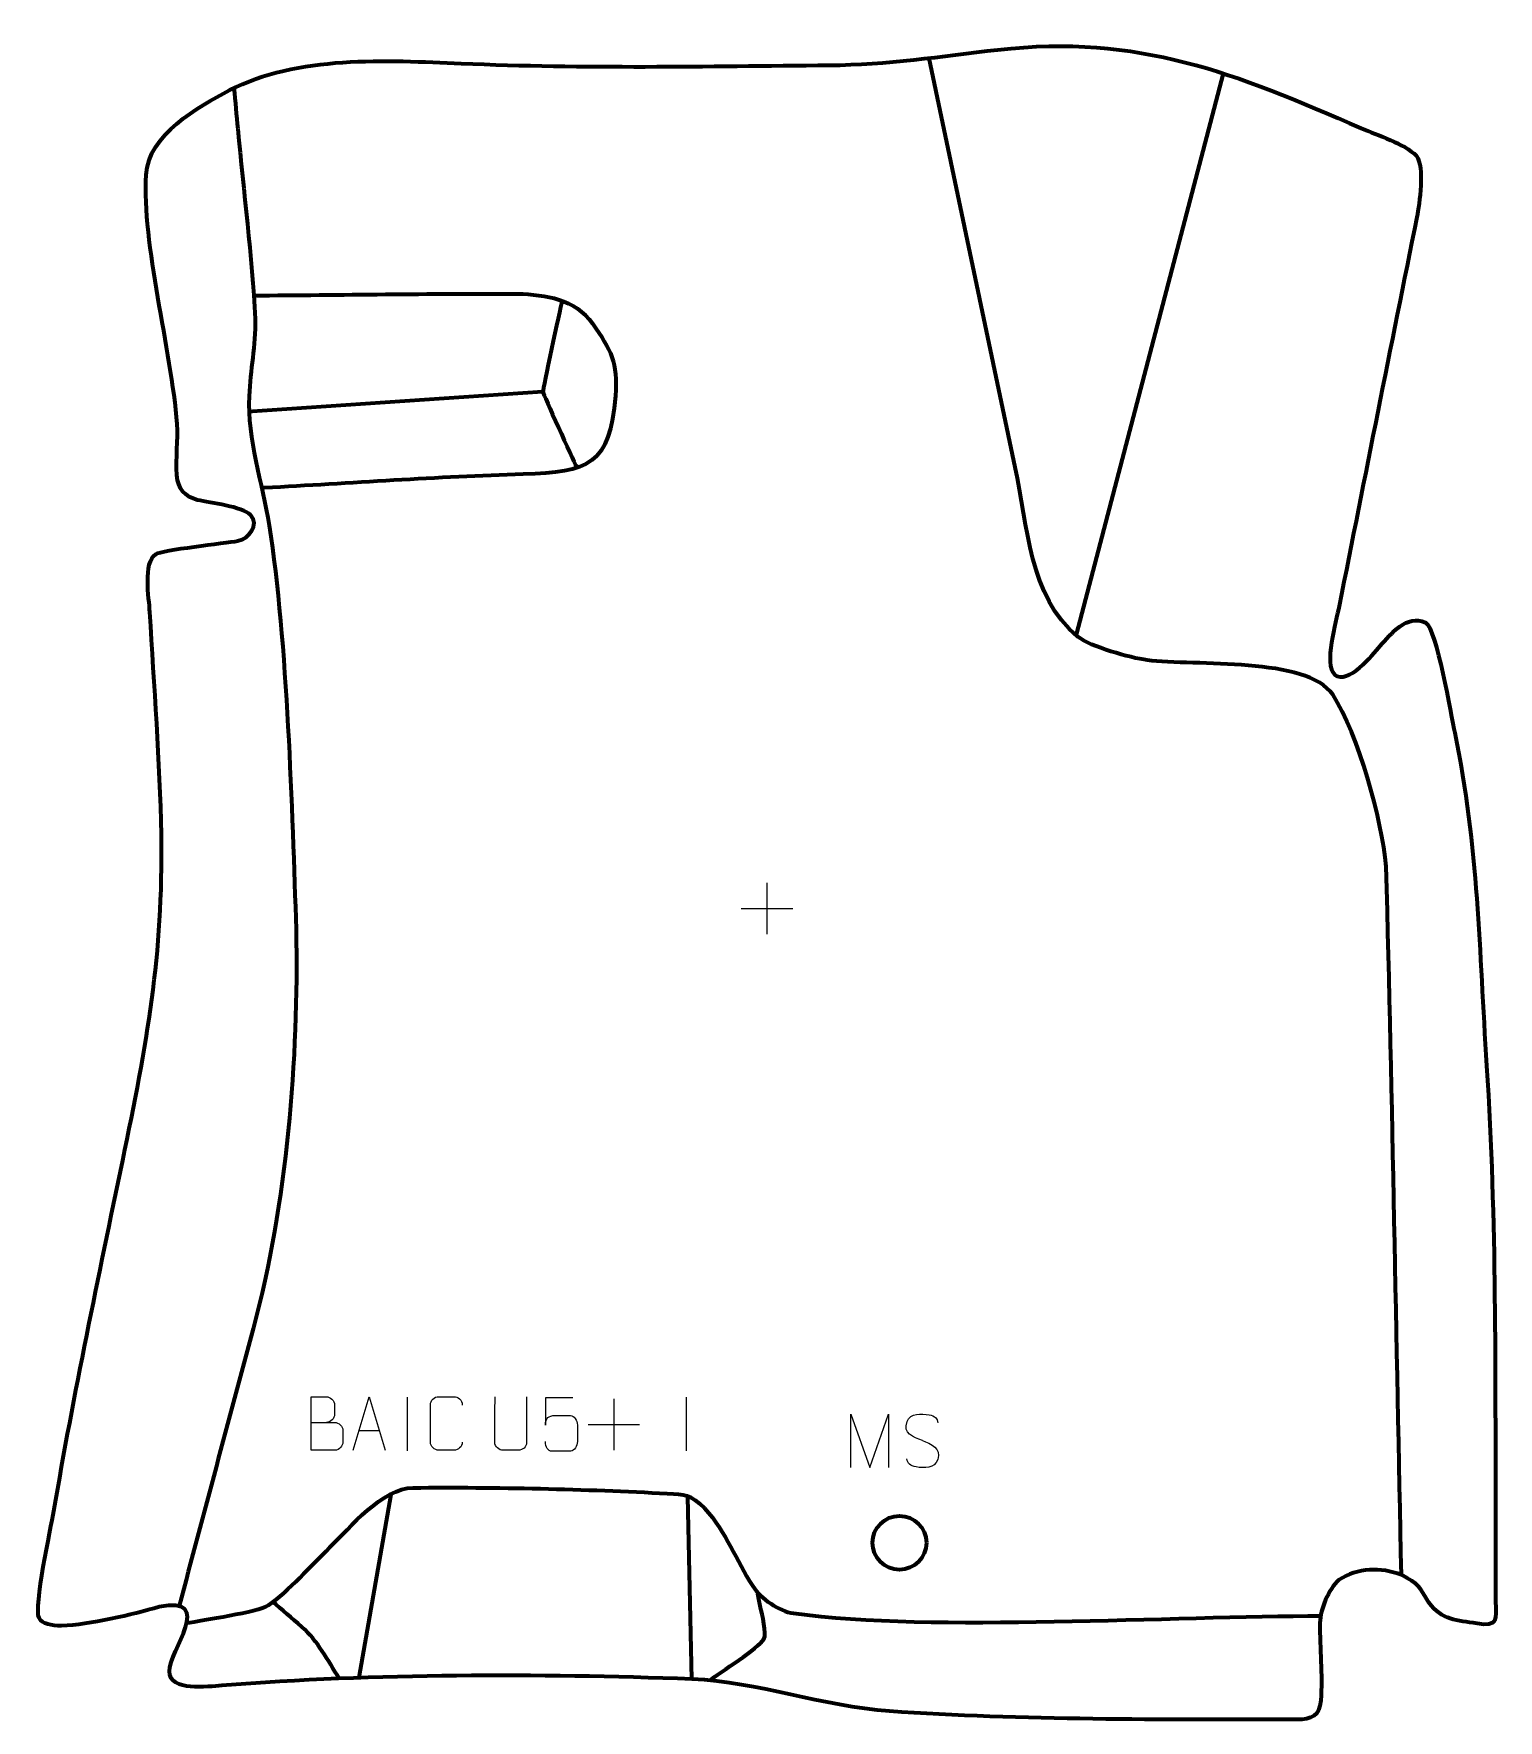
# Model space of a CAD drawing. Header units: millimetres. Extents: x 1280 to 1962, y -88 to 698.
import ezdxf

# ---------------------------------------------------------------- set-up
doc = ezdxf.new("R2010")
doc.units = ezdxf.units.MM
doc.header["$MEASUREMENT"] = 0
doc.layers.add('layer 2', color=7, linetype='Continuous')
doc.layers.add('layer 3', color=7, linetype='Continuous')

msp = doc.modelspace()

# ---------------------------------------------------------------- linework, layer by layer
at = {"layer": 'layer 2', "color": 142, "lineweight": 200}
msp.add_ellipse((1683.2414, -5.1439), major_axis=(12.5574, 0), ratio=0.99999204, dxfattribs=at)
at = {"layer": 'layer 2', "color": 140, "lineweight": 158}
for points, knots in [([(1917.2221, -20.1414), (1914.8527, 89.8872), (1913.1379, 199.9742), (1910.1625, 309.9834), (1910.1625, 309.9834), (1908.0415, 332.4337), (1897.2737, 371.2717), (1885.2095, 390.1704), (1885.2095, 390.1704), (1873.2429, 407.8048), (1821.3615, 403.405), (1798.6459, 406.2041), (1798.6459, 406.2041), (1790.9979, 407.2642), (1772.1445, 412.4286), (1766.3496, 417.1196), (1766.3496, 417.1196), (1743.5858, 436.0132), (1743.1808, 468.7767), (1737.2138, 496.1836), (1737.2138, 496.1836), (1737.2138, 496.1836), (1697.1592, 686.8635), (1697.1592, 686.8635)], [0, 0, 0, 0, 0.14285714, 0.14285714, 0.14285714, 0.14285714, 0.28571429, 0.28571429, 0.28571429, 0.28571429, 0.42857143, 0.42857143, 0.42857143, 0.42857143, 0.57142857, 0.57142857, 0.57142857, 0.57142857, 0.71428571, 0.71428571, 0.71428571, 0.71428571, 1, 1, 1, 1]), ([(1373.0376, 672.8644), (1373.6226, 666.5229), (1374.2076, 660.1812), (1374.7926, 653.8397), (1374.7926, 653.8397), (1377.5264, 624.6307), (1381.4145, 594.5476), (1382.9669, 565.3543), (1382.9669, 565.3543), (1383.0052, 552.5489), (1380.7066, 541.6353), (1380.1109, 529.2837), (1380.1109, 529.2837), (1379.1329, 509.0059), (1386.2541, 488.9886), (1389.4699, 469.0095), (1389.4699, 469.0095), (1397.9459, 415.0793), (1400.1228, 335.659), (1402.0213, 280.6677), (1402.0213, 280.6677), (1403.1284, 219.7295), (1397.8115, 153.3613), (1381.9697, 94.5476), (1381.9697, 94.5476), (1370.3721, 51.4904), (1358.9809, 8.378), (1347.4588, -34.6993)], [0, 0, 0, 0, 0.125, 0.125, 0.125, 0.125, 0.25, 0.25, 0.25, 0.25, 0.375, 0.375, 0.375, 0.375, 0.5, 0.5, 0.5, 0.5, 0.625, 0.625, 0.625, 0.625, 0.75, 0.75, 0.75, 0.75, 1, 1, 1, 1]), ([(1381.9571, 576.1743), (1423.0759, 576.452), (1464.1994, 577.1498), (1505.3194, 576.9969), (1505.3194, 576.9969), (1518.434, 576.516), (1532.0607, 574.6487), (1540.162, 563.1088), (1540.162, 563.1088), (1548.9328, 550.6128), (1551.8694, 545.1322), (1550.9311, 529.3742), (1550.9311, 529.3742), (1548.2328, 497.3744), (1538.2661, 493.7382), (1507.9259, 492.8637), (1507.9259, 492.8637), (1467.9186, 491.7106), (1427.2173, 488.6623), (1387.1804, 486.4853), (1387.1804, 486.4853), (1387.1804, 486.4853), (1386.2266, 486.4335), (1386.2266, 486.4335)], [0, 0, 0, 0, 0.14285714, 0.14285714, 0.14285714, 0.14285714, 0.28571429, 0.28571429, 0.28571429, 0.28571429, 0.42857143, 0.42857143, 0.42857143, 0.42857143, 0.57142857, 0.57142857, 0.57142857, 0.57142857, 0.71428571, 0.71428571, 0.71428571, 0.71428571, 1, 1, 1, 1]), ([(1525.9057, 573.7963), (1524.9494, 569.2959), (1516.9274, 532.4214), (1517.05, 531.2895), (1517.05, 531.2895), (1517.1731, 530.1526), (1530.9701, 499.9849), (1532.6836, 496.1837)], [0, 0, 0, 0, 0.33333333, 0.33333333, 0.33333333, 0.33333333, 1, 1, 1, 1]), ([(1350.9847, -42.5509), (1358.2177, -41.2681), (1384.3739, -37.3605), (1389.0826, -34.2955), (1389.0826, -34.2955), (1398.7248, -27.6248), (1408.8988, -15.8029), (1417.637, -7.4242), (1417.637, -7.4242), (1427.2575, 2.0334), (1442.1862, 20.3164), (1456.5098, 20.4704), (1456.5098, 20.4704), (1494.6796, 20.8812), (1537.1083, 19.8823), (1575.0167, 17.8052), (1575.0167, 17.8052), (1583.2651, 17.3533), (1585.8556, 17.4476), (1592.3607, 11.0074), (1592.3607, 11.0074), (1602.9884, -0.9215), (1606.6733, -12.7069), (1614.8759, -25.41), (1614.8759, -25.41), (1618.5993, -31.1762), (1627.0856, -37.1188), (1633.9161, -38.0422), (1633.9161, -38.0422), (1699.2627, -46.8765), (1810.311, -39.1385), (1880.3449, -39.2632)], [0, 0, 0, 0, 0.11111111, 0.11111111, 0.11111111, 0.11111111, 0.22222222, 0.22222222, 0.22222222, 0.22222222, 0.33333333, 0.33333333, 0.33333333, 0.33333333, 0.44444444, 0.44444444, 0.44444444, 0.44444444, 0.55555556, 0.55555556, 0.55555556, 0.55555556, 0.66666667, 0.66666667, 0.66666667, 0.66666667, 0.77777778, 0.77777778, 0.77777778, 0.77777778, 1, 1, 1, 1]), ([(1594.6882, -69.2872), (1599.6528, -65.7878), (1617.6391, -54.1614), (1620.0869, -50.085), (1620.0869, -50.085), (1621.5397, -47.6659), (1619.13, -38.2155), (1618.5327, -35.3186), (1618.5327, -35.3186), (1618.1001, -33.2203), (1617.6488, -31.1259), (1617.2058, -29.0299)], [0, 0, 0, 0, 0.25, 0.25, 0.25, 0.25, 0.5, 0.5, 0.5, 0.5, 1, 1, 1, 1]), ([(1422.0745, -68.2523), (1416.7768, -59.9771), (1412.1357, -50.9512), (1404.7226, -44.3371), (1404.7226, -44.3371), (1400.2108, -40.3117), (1395.5187, -36.4404), (1390.9421, -32.4798)], [0, 0, 0, 0, 0.33333333, 0.33333333, 0.33333333, 0.33333333, 1, 1, 1, 1])]:
    msp.add_open_spline(points, degree=3, knots=knots, dxfattribs=at)
for points in [[(1834.1156, 679.7075), (1834.1156, 679.7075), (1765.5715, 417.947), (1765.5715, 417.947)], [(1516.8687, 531.2688), (1516.8687, 531.2688), (1379.3174, 521.9662), (1379.3174, 521.9662)], [(1446.1658, 17.3516), (1446.1658, 17.3516), (1431.2753, -67.9023), (1431.2753, -67.9023)], [(1586.5377, -68.7035), (1586.5377, -68.7035), (1584.6758, 16.2012), (1584.6758, 16.2012)]]:
    msp.add_open_spline(points, degree=3, dxfattribs=at)
at = {"layer": 'layer 3', "color": 242, "lineweight": 158}
msp.add_open_spline([(1346.6243, 516.1957), (1347.2117, 508.874), (1345.747, 500.6065), (1346.4283, 492.3955), (1346.4283, 492.3955), (1346.9403, 486.2243), (1350.1582, 482.2964), (1356.0936, 480.8642), (1356.0936, 480.8642), (1362.2633, 479.3755), (1376.7361, 477.9422), (1380.9645, 473.8003), (1380.9645, 473.8003), (1384.8011, 469.2254), (1380.2981, 463.1386), (1374.9171, 461.8271), (1374.9171, 461.8271), (1368.7832, 460.7203), (1339.4359, 457.6609), (1336.6048, 455.663), (1336.6048, 455.663), (1330.6281, 451.4452), (1333.4613, 435.2923), (1333.8521, 428.5349), (1333.8521, 428.5349), (1335.8366, 394.2578), (1338.5895, 359.1746), (1339.2166, 324.9095), (1339.2166, 324.9095), (1340.1905, 268.146), (1332.4447, 227.4881), (1321.174, 172.9438), (1321.174, 172.9438), (1309.891, 118.4506), (1298.4504, 64.5382), (1289.1422, 9.6321), (1289.1422, 9.6321), (1287.682, 1.8006), (1279.715, -35.3628), (1282.1973, -40.1721), (1282.1973, -40.1721), (1283.7249, -43.1316), (1288.0107, -43.9242), (1292.7168, -43.8115), (1292.7168, -43.8115), (1305.8079, -43.4992), (1325.4894, -38.7388), (1338.1173, -35.0214), (1338.1173, -35.0214), (1364.8366, -29.8089), (1342.6837, -55.5758), (1342.9524, -65.118), (1342.9524, -65.118), (1343.2253, -74.8067), (1360.956, -72.1714), (1367.3291, -71.6917), (1367.3291, -71.6917), (1439.4857, -66.0654), (1514.1669, -66.1408), (1586.5377, -68.7035), (1586.5377, -68.7035), (1617.4519, -70.078), (1647.1928, -81.4558), (1678.6844, -83.7072), (1678.6844, -83.7072), (1739.6156, -87.8949), (1807.0976, -87.6407), (1868.5558, -87.5478), (1868.5558, -87.5478), (1875.334, -87.5376), (1878.9237, -85.8823), (1879.5895, -78.7429), (1879.5895, -78.7429), (1880.5756, -66.3171), (1879.0784, -54.7442), (1879.2136, -42.4784), (1879.2136, -42.4784), (1879.5389, -35.8997), (1883.1197, -26.9594), (1888.0628, -22.5152), (1888.0628, -22.5152), (1896.7835, -16.688), (1907.5678, -16.501), (1917.2221, -20.1414), (1917.2221, -20.1414), (1925.5347, -24.2857), (1925.6669, -25.9287), (1930.0426, -33.0311), (1930.0426, -33.0311), (1936.2582, -41.4043), (1942.8973, -41.238), (1952.4762, -42.8267), (1952.4762, -42.8267), (1962.3693, -44.4676), (1961.3737, -41.0721), (1961.1539, -32.5289), (1961.1539, -32.5289), (1960.8623, -21.1964), (1961.1731, -9.3107), (1961.1223, 2.1094), (1961.1223, 2.1094), (1960.796, 75.454), (1961.6667, 143.8777), (1956.9101, 217.1978), (1956.9101, 217.1978), (1953.4446, 271.2062), (1953.1101, 319.2868), (1942.0444, 372.3845), (1942.0444, 372.3845), (1940.4232, 380.2952), (1933.5969, 421.0397), (1928.3864, 423.8158), (1928.3864, 423.8158), (1919.9361, 427.7), (1912.2414, 418.5453), (1907.3094, 412.8673), (1907.3094, 412.8673), (1903.7923, 408.7706), (1892.3199, 394.2455), (1886.0489, 399.6005), (1886.0489, 399.6005), (1880.8563, 404.0346), (1886.7678, 424.1418), (1888.1911, 431.3336), (1888.1911, 431.3336), (1900.1597, 491.8125), (1912.2113, 552.2737), (1924.4103, 612.7065), (1924.4103, 612.7065), (1925.6947, 619.0683), (1928.1022, 636.0895), (1924.2188, 641.2815), (1924.2188, 641.2815), (1918.6127, 647.0285), (1906.1907, 650.797), (1898.5092, 654.1531), (1898.5092, 654.1531), (1839.8941, 679.7497), (1794.7383, 698.1913), (1729.1539, 690.747), (1729.1539, 690.747), (1702.3517, 687.6404), (1677.7338, 683.7589), (1650.5396, 683.5321), (1650.5396, 683.5321), (1593.0297, 683.0284), (1536.4906, 681.9079), (1478.9454, 684.3578), (1478.9454, 684.3578), (1444.4037, 685.8321), (1402.3918, 688.2848), (1370.9803, 671.8202), (1370.9803, 671.8202), (1356.1658, 664.0063), (1333.2333, 651.2295), (1332.0931, 632.4335), (1332.0931, 632.4335), (1330.1675, 600.6871), (1343.8418, 550.8806), (1346.6243, 516.1957)], degree=3, knots=[0, 0, 0, 0, 0.02439024, 0.02439024, 0.02439024, 0.02439024, 0.04878049, 0.04878049, 0.04878049, 0.04878049, 0.07317073, 0.07317073, 0.07317073, 0.07317073, 0.09756098, 0.09756098, 0.09756098, 0.09756098, 0.12195122, 0.12195122, 0.12195122, 0.12195122, 0.14634146, 0.14634146, 0.14634146, 0.14634146, 0.17073171, 0.17073171, 0.17073171, 0.17073171, 0.19512195, 0.19512195, 0.19512195, 0.19512195, 0.2195122, 0.2195122, 0.2195122, 0.2195122, 0.24390244, 0.24390244, 0.24390244, 0.24390244, 0.26829268, 0.26829268, 0.26829268, 0.26829268, 0.29268293, 0.29268293, 0.29268293, 0.29268293, 0.31707317, 0.31707317, 0.31707317, 0.31707317, 0.34146341, 0.34146341, 0.34146341, 0.34146341, 0.36585366, 0.36585366, 0.36585366, 0.36585366, 0.3902439, 0.3902439, 0.3902439, 0.3902439, 0.41463415, 0.41463415, 0.41463415, 0.41463415, 0.43902439, 0.43902439, 0.43902439, 0.43902439, 0.46341463, 0.46341463, 0.46341463, 0.46341463, 0.48780488, 0.48780488, 0.48780488, 0.48780488, 0.51219512, 0.51219512, 0.51219512, 0.51219512, 0.53658537, 0.53658537, 0.53658537, 0.53658537, 0.56097561, 0.56097561, 0.56097561, 0.56097561, 0.58536585, 0.58536585, 0.58536585, 0.58536585, 0.6097561, 0.6097561, 0.6097561, 0.6097561, 0.63414634, 0.63414634, 0.63414634, 0.63414634, 0.65853659, 0.65853659, 0.65853659, 0.65853659, 0.68292683, 0.68292683, 0.68292683, 0.68292683, 0.70731707, 0.70731707, 0.70731707, 0.70731707, 0.73170732, 0.73170732, 0.73170732, 0.73170732, 0.75609756, 0.75609756, 0.75609756, 0.75609756, 0.7804878, 0.7804878, 0.7804878, 0.7804878, 0.80487805, 0.80487805, 0.80487805, 0.80487805, 0.82926829, 0.82926829, 0.82926829, 0.82926829, 0.85365854, 0.85365854, 0.85365854, 0.85365854, 0.87804878, 0.87804878, 0.87804878, 0.87804878, 0.90243902, 0.90243902, 0.90243902, 0.90243902, 0.92682927, 0.92682927, 0.92682927, 0.92682927, 0.95121951, 0.95121951, 0.95121951, 0.95121951, 1, 1, 1, 1], dxfattribs=at)
at = {"layer": 'layer 3', "color": 250, "lineweight": 9}
for points in [[(1621.5044, 302.4131), (1621.5044, 302.4131), (1621.5044, 278.4352), (1621.5044, 278.4352)], [(1609.5155, 290.4241), (1609.5155, 290.4241), (1633.4934, 290.4241), (1633.4934, 290.4241)], [(1453.8055, 62.7251), (1453.8055, 62.7251), (1453.8055, 37.751), (1453.8055, 37.751)], [(1550.0692, 61.9224), (1550.0692, 61.9224), (1550.0692, 37.9445), (1550.0692, 37.9445)], [(1583.8055, 62.7251), (1583.8055, 62.7251), (1583.8055, 37.751), (1583.8055, 37.751)], [(1431.3625, 47.2247), (1431.3625, 47.2247), (1440.8582, 47.2247), (1440.8582, 47.2247)], [(1538.0803, 49.9334), (1538.0803, 49.9334), (1562.0582, 49.9334), (1562.0582, 49.9334)]]:
    msp.add_open_spline(points, degree=3, dxfattribs=at)
for points, knots in [([(1409.0603, 50.9401), (1412.6989, 50.9405), (1416.286, 50.9405), (1419.9254, 50.9401), (1419.9254, 50.9401), (1421.9008, 50.9228), (1423.8244, 49.1867), (1423.8244, 47.1371), (1423.8244, 47.1371), (1423.824, 46.0085), (1423.824, 42.9591), (1423.8244, 41.8302), (1423.8244, 41.8302), (1423.842, 39.9723), (1422.2999, 37.9584), (1419.9784, 37.9753), (1419.9784, 37.9753), (1416.3386, 37.9757), (1412.6992, 37.9757), (1409.0603, 37.9753), (1409.0603, 37.9753), (1409.0603, 46.2936), (1409.0603, 54.6114), (1409.0603, 62.9289), (1409.0603, 62.9289), (1411.434, 62.9289), (1413.8081, 62.9289), (1416.1823, 62.9289), (1416.1823, 62.9289), (1417.8631, 62.9465), (1419.9599, 61.036), (1419.9776, 59.0736), (1419.9776, 59.0736), (1419.9772, 57.0075), (1419.9772, 56.8615), (1419.9776, 54.795), (1419.9776, 54.795), (1419.9949, 52.7289), (1418.1404, 50.9228), (1416.1304, 50.9401)], [0, 0, 0, 0, 0.09090909, 0.09090909, 0.09090909, 0.09090909, 0.18181818, 0.18181818, 0.18181818, 0.18181818, 0.27272727, 0.27272727, 0.27272727, 0.27272727, 0.36363636, 0.36363636, 0.36363636, 0.36363636, 0.45454545, 0.45454545, 0.45454545, 0.45454545, 0.54545455, 0.54545455, 0.54545455, 0.54545455, 0.63636364, 0.63636364, 0.63636364, 0.63636364, 0.72727273, 0.72727273, 0.72727273, 0.72727273, 0.81818182, 0.81818182, 0.81818182, 0.81818182, 1, 1, 1, 1]), ([(1428.6399, 37.9753), (1428.6399, 37.9753), (1436.0109, 62.9288), (1436.0109, 62.9288), (1436.0109, 62.9288), (1436.0109, 62.9288), (1443.5808, 37.9753), (1443.5808, 37.9753)], [0, 0, 0, 0, 0.33333333, 0.33333333, 0.33333333, 0.33333333, 1, 1, 1, 1]), ([(1479.4782, 41.786), (1479.3384, 39.4626), (1477.6612, 37.983), (1475.5135, 37.9722), (1475.5135, 37.9722), (1473.1816, 37.9726), (1470.8497, 37.9726), (1468.5182, 37.9722), (1468.5182, 37.9722), (1466.5932, 37.8668), (1464.6211, 39.7513), (1464.6323, 41.7686), (1464.6323, 41.7686), (1464.6327, 47.5387), (1464.6327, 53.3084), (1464.6323, 59.0777), (1464.6323, 59.0777), (1464.6365, 61.2158), (1466.3832, 62.935), (1468.5356, 62.9215), (1468.5356, 62.9215), (1470.8613, 62.9215), (1473.1874, 62.9215), (1475.5135, 62.9215), (1475.5135, 62.9215), (1477.4601, 62.957), (1479.4515, 61.4655), (1479.4782, 59.0279)], [0, 0, 0, 0, 0.125, 0.125, 0.125, 0.125, 0.25, 0.25, 0.25, 0.25, 0.375, 0.375, 0.375, 0.375, 0.5, 0.5, 0.5, 0.5, 0.625, 0.625, 0.625, 0.625, 0.75, 0.75, 0.75, 0.75, 1, 1, 1, 1]), ([(1509.3824, 62.926), (1509.382, 57.3865), (1509.4778, 47.1847), (1509.4782, 41.6443), (1509.4782, 41.6443), (1509.3384, 39.4048), (1507.6612, 37.9786), (1505.5135, 37.9681), (1505.5135, 37.9681), (1503.1816, 37.9685), (1500.8497, 37.9685), (1498.5182, 37.9681), (1498.5182, 37.9681), (1496.5932, 37.8666), (1494.6211, 39.6831), (1494.6323, 41.6276), (1494.6323, 41.6276), (1494.6326, 47.1895), (1494.728, 57.3649), (1494.7276, 62.926)], [0, 0, 0, 0, 0.16666667, 0.16666667, 0.16666667, 0.16666667, 0.33333333, 0.33333333, 0.33333333, 0.33333333, 0.5, 0.5, 0.5, 0.5, 0.66666667, 0.66666667, 0.66666667, 0.66666667, 1, 1, 1, 1]), ([(1531.0516, 62.417), (1531.0516, 62.417), (1518.1999, 62.417), (1518.1999, 62.417), (1518.1999, 62.417), (1518.2002, 58.1864), (1518.2002, 53.9555), (1518.1999, 49.7243), (1518.1999, 49.7243), (1518.1996, 53.0344), (1519.8306, 54.1062), (1522.6426, 54.1667), (1522.6426, 54.1667), (1525.0822, 54.167), (1527.5217, 54.167), (1529.9609, 54.1667), (1529.9609, 54.1667), (1531.6107, 54.1735), (1533.0856, 51.793), (1533.1141, 49.7243), (1533.1141, 49.7243), (1533.1138, 47.137), (1533.1138, 44.5494), (1533.1141, 41.9617), (1533.1141, 41.9617), (1533.1603, 40.0023), (1531.6609, 37.566), (1530.035, 37.5075), (1530.035, 37.5075), (1528.0785, 37.5078), (1523.1835, 37.5078), (1521.2265, 37.5075), (1521.2265, 37.5075), (1519.381, 37.4987), (1518.2739, 39.4635), (1518.2531, 42.0146)], [0, 0, 0, 0, 0.1, 0.1, 0.1, 0.1, 0.2, 0.2, 0.2, 0.2, 0.3, 0.3, 0.3, 0.3, 0.4, 0.4, 0.4, 0.4, 0.5, 0.5, 0.5, 0.5, 0.6, 0.6, 0.6, 0.6, 0.7, 0.7, 0.7, 0.7, 0.8, 0.8, 0.8, 0.8, 1, 1, 1, 1]), ([(1693.9182, 42.5289), (1689.6699, 43.9993), (1684.7618, 45.7951), (1686.7669, 51.3154), (1686.7669, 51.3154), (1688.2704, 55.4553), (1693.484, 55.0668), (1697.0876, 54.4657), (1697.0876, 54.4657), (1699.9482, 53.9885), (1700.8129, 52.7753), (1701.1235, 50.6912)], [0, 0, 0, 0, 0.25, 0.25, 0.25, 0.25, 0.5, 0.5, 0.5, 0.5, 1, 1, 1, 1]), ([(1660.526, 29.879), (1660.526, 29.879), (1660.526, 54.8369), (1660.526, 54.8369), (1660.526, 54.8369), (1660.526, 54.8369), (1669.4511, 29.879), (1669.4511, 29.879), (1669.4511, 29.879), (1669.4511, 29.879), (1678.211, 54.8364), (1678.211, 54.8364), (1678.211, 54.8364), (1678.211, 54.8364), (1678.211, 29.879), (1678.211, 29.879)], [0, 0, 0, 0, 0.2, 0.2, 0.2, 0.2, 0.4, 0.4, 0.4, 0.4, 0.6, 0.6, 0.6, 0.6, 1, 1, 1, 1]), ([(1693.9182, 42.5288), (1697.9368, 40.8821), (1702.9663, 38.9938), (1701.1323, 33.6335), (1701.1323, 33.6335), (1699.6725, 29.3671), (1694.7617, 29.6238), (1691.0356, 30.1785), (1691.0356, 30.1785), (1688.2856, 30.5883), (1687.0647, 31.8018), (1686.6867, 33.914)], [0, 0, 0, 0, 0.25, 0.25, 0.25, 0.25, 0.5, 0.5, 0.5, 0.5, 1, 1, 1, 1])]:
    msp.add_open_spline(points, degree=3, knots=knots, dxfattribs=at)

doc.saveas('drawing.dxf')
